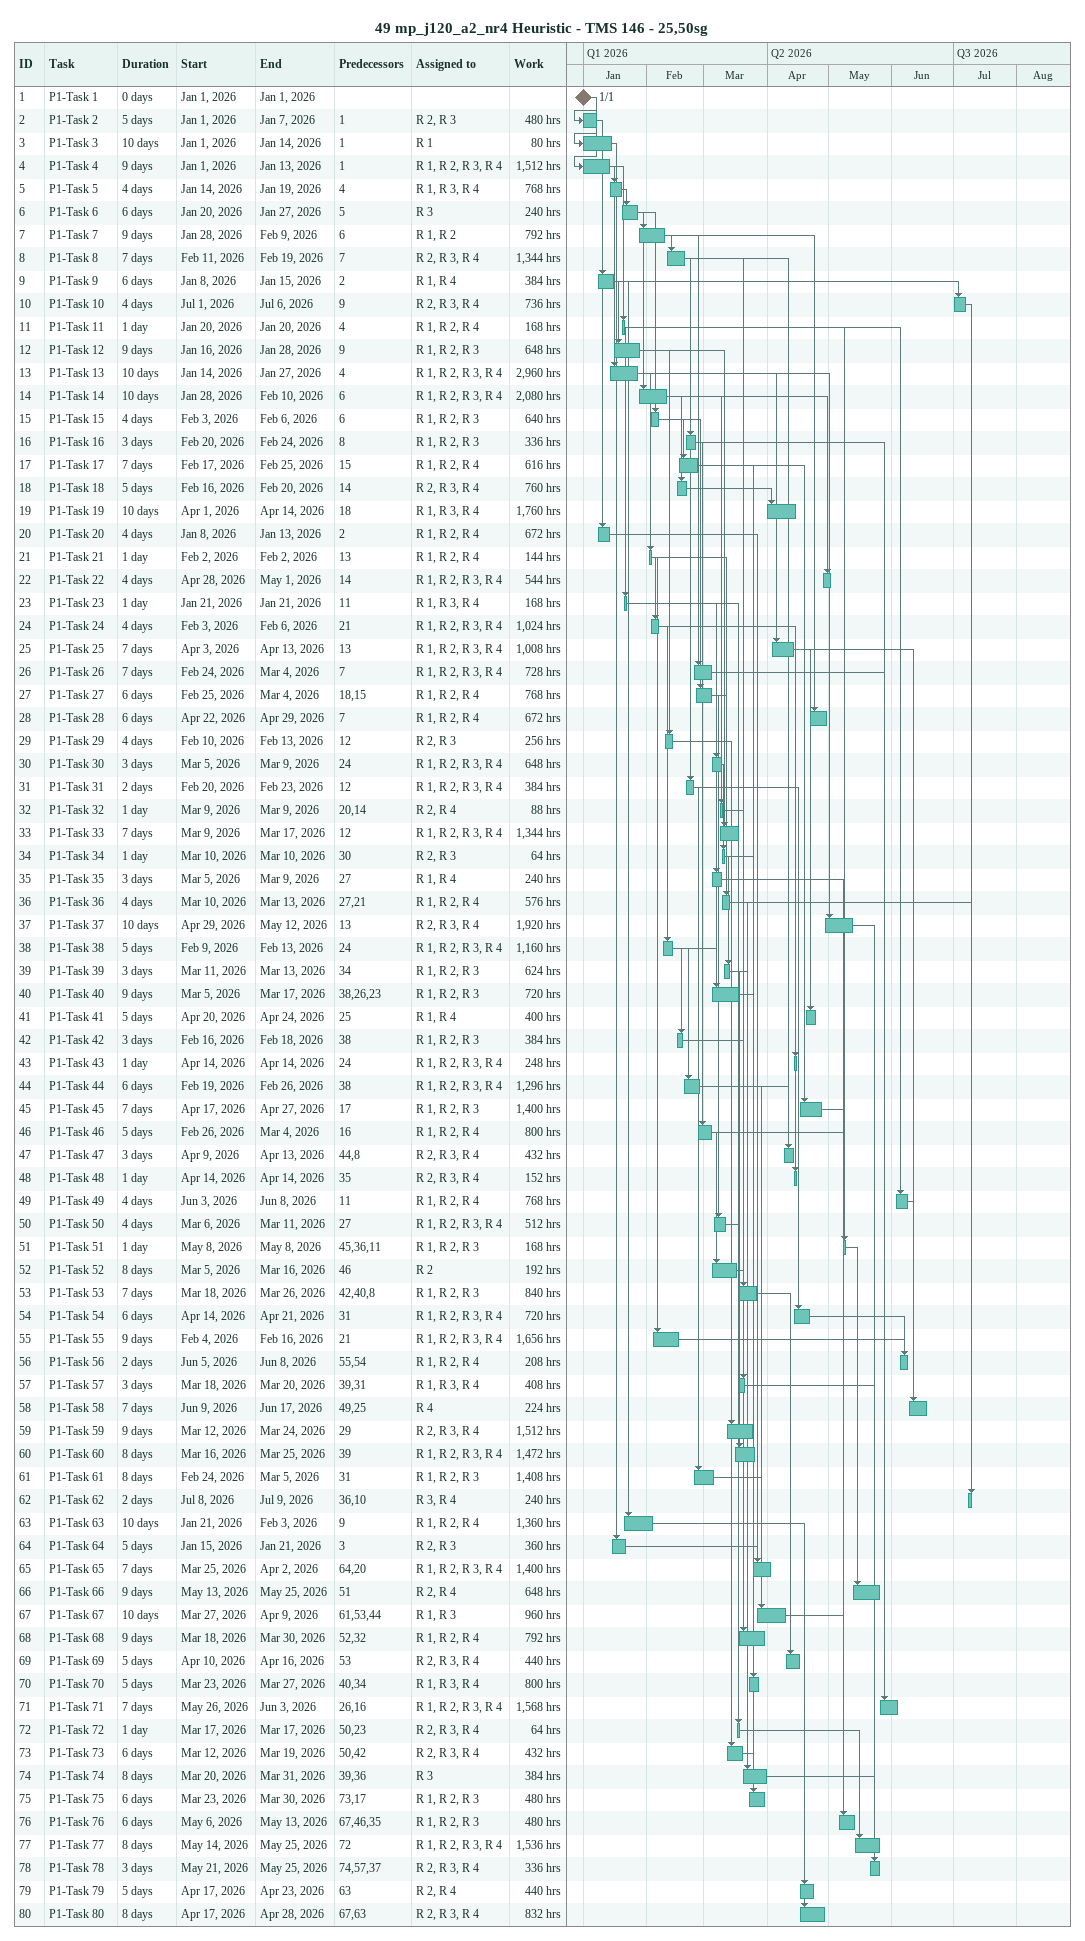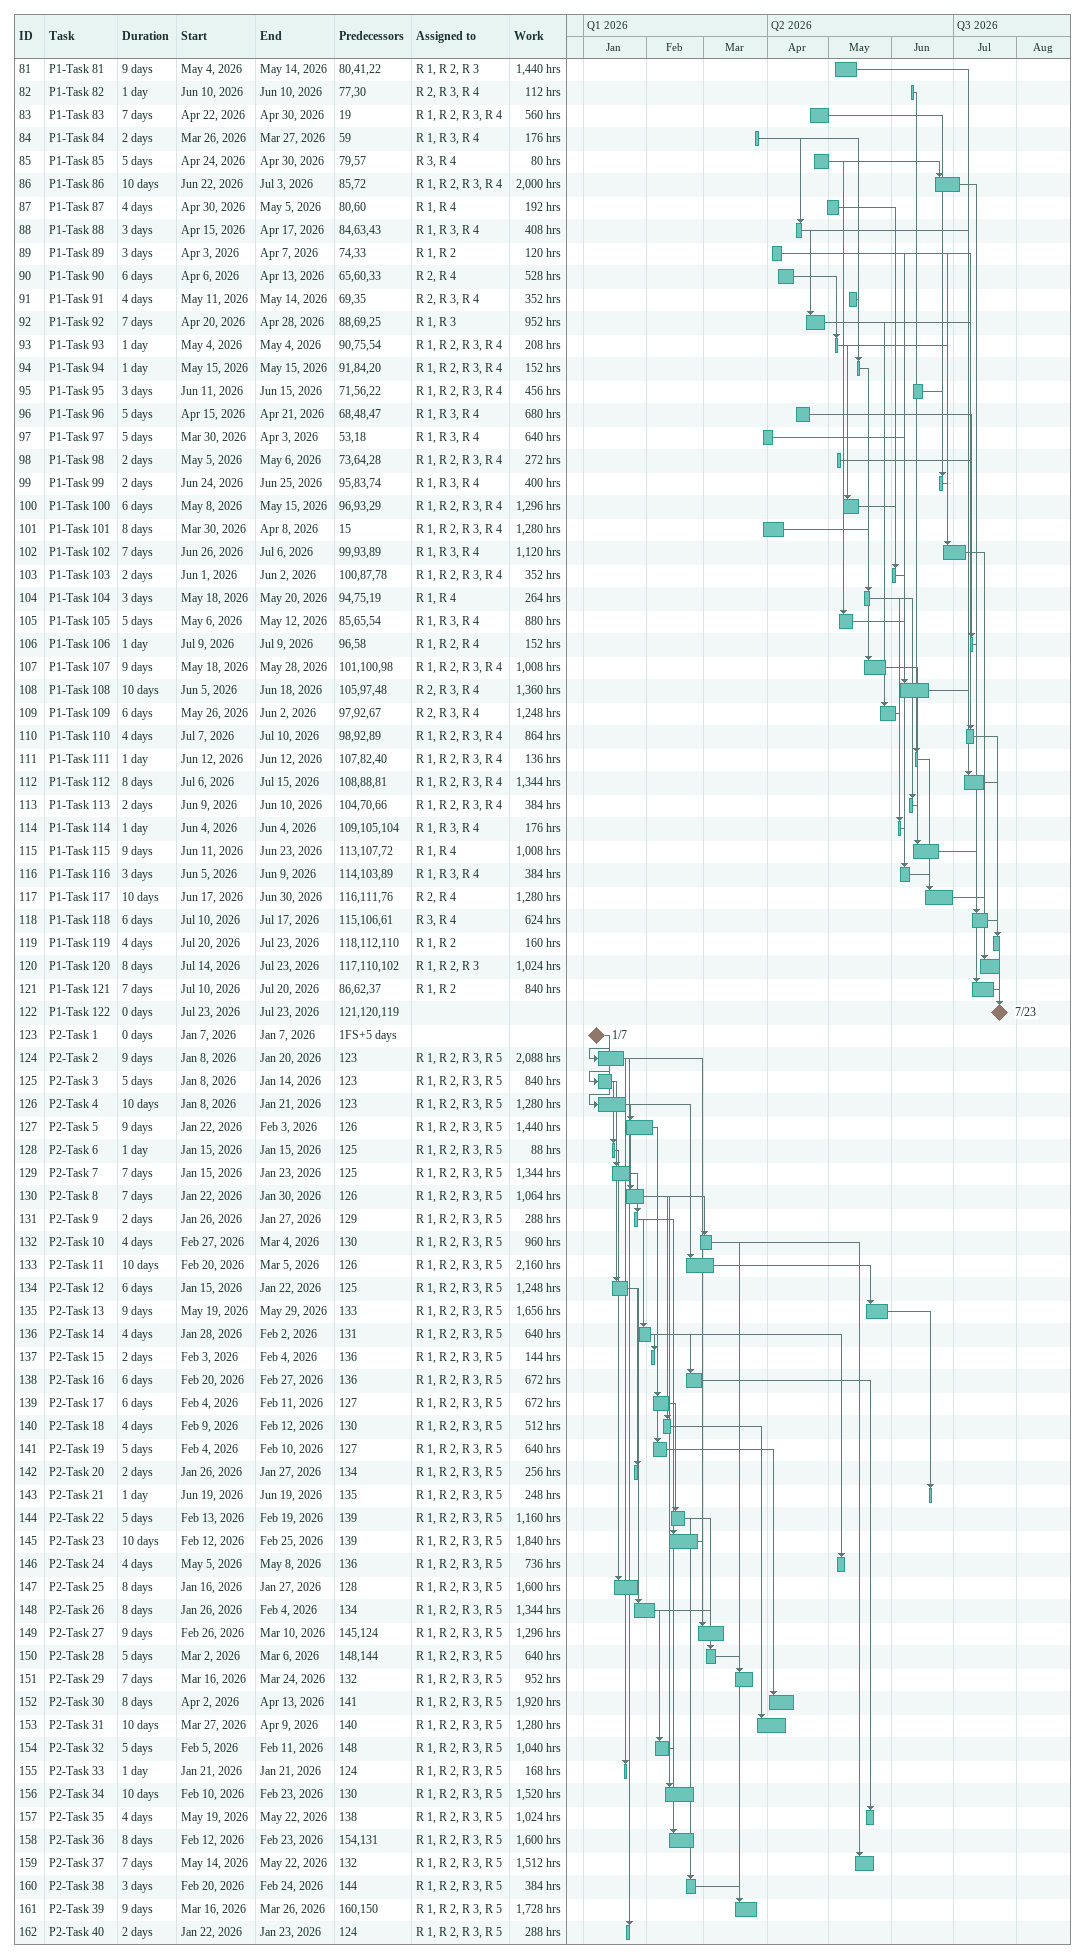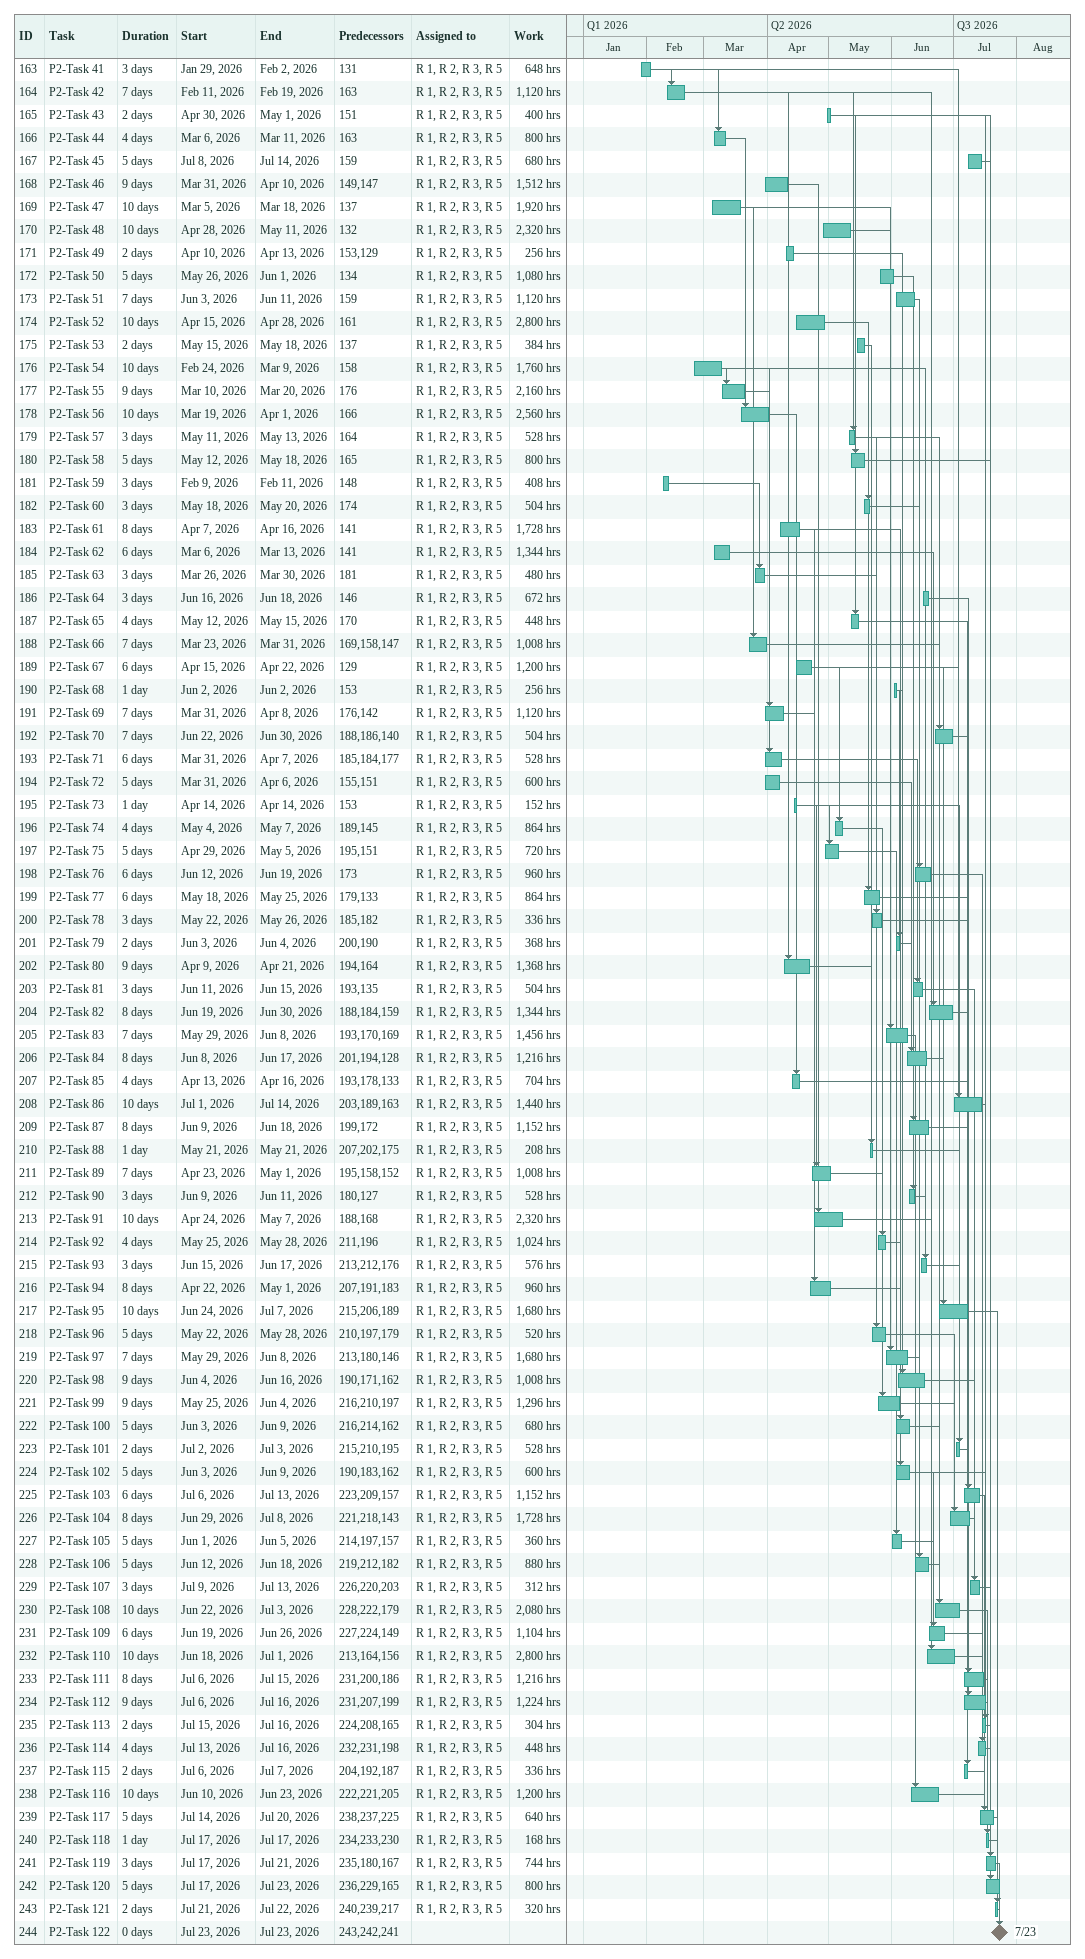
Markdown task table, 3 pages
49 mp_j120_a2_nr4 Heuristic - TMS 146 - 25,50sg

| ID | Task | Duration | Start | Finish | Predecessors | Resources | Work (h) |
|---|---|---|---|---|---|---|---|
| 1 | P1-Task 1 | 0d | 2026-01-01 | 2026-01-01 |  |  |  |
| 2 | P1-Task 2 | 5d | 2026-01-01 | 2026-01-07 | 1 | R 2, R 3 | 480 |
| 3 | P1-Task 3 | 10d | 2026-01-01 | 2026-01-14 | 1 | R 1 | 80 |
| 4 | P1-Task 4 | 9d | 2026-01-01 | 2026-01-13 | 1 | R 1, R 2, R 3, R 4 | 1512 |
| 5 | P1-Task 5 | 4d | 2026-01-14 | 2026-01-19 | 4 | R 1, R 3, R 4 | 768 |
| 6 | P1-Task 6 | 6d | 2026-01-20 | 2026-01-27 | 5 | R 3 | 240 |
| 7 | P1-Task 7 | 9d | 2026-01-28 | 2026-02-09 | 6 | R 1, R 2 | 792 |
| 8 | P1-Task 8 | 7d | 2026-02-11 | 2026-02-19 | 7 | R 2, R 3, R 4 | 1344 |
| 9 | P1-Task 9 | 6d | 2026-01-08 | 2026-01-15 | 2 | R 1, R 4 | 384 |
| 10 | P1-Task 10 | 4d | 2026-07-01 | 2026-07-06 | 9 | R 2, R 3, R 4 | 736 |
| 11 | P1-Task 11 | 1d | 2026-01-20 | 2026-01-20 | 4 | R 1, R 2, R 4 | 168 |
| 12 | P1-Task 12 | 9d | 2026-01-16 | 2026-01-28 | 9 | R 1, R 2, R 3 | 648 |
| 13 | P1-Task 13 | 10d | 2026-01-14 | 2026-01-27 | 4 | R 1, R 2, R 3, R 4 | 2960 |
| 14 | P1-Task 14 | 10d | 2026-01-28 | 2026-02-10 | 6 | R 1, R 2, R 3, R 4 | 2080 |
| 15 | P1-Task 15 | 4d | 2026-02-03 | 2026-02-06 | 6 | R 1, R 2, R 3 | 640 |
| 16 | P1-Task 16 | 3d | 2026-02-20 | 2026-02-24 | 8 | R 1, R 2, R 3 | 336 |
| 17 | P1-Task 17 | 7d | 2026-02-17 | 2026-02-25 | 15 | R 1, R 2, R 4 | 616 |
| 18 | P1-Task 18 | 5d | 2026-02-16 | 2026-02-20 | 14 | R 2, R 3, R 4 | 760 |
| 19 | P1-Task 19 | 10d | 2026-04-01 | 2026-04-14 | 18 | R 1, R 3, R 4 | 1760 |
| 20 | P1-Task 20 | 4d | 2026-01-08 | 2026-01-13 | 2 | R 1, R 2, R 4 | 672 |
| 21 | P1-Task 21 | 1d | 2026-02-02 | 2026-02-02 | 13 | R 1, R 2, R 4 | 144 |
| 22 | P1-Task 22 | 4d | 2026-04-28 | 2026-05-01 | 14 | R 1, R 2, R 3, R 4 | 544 |
| 23 | P1-Task 23 | 1d | 2026-01-21 | 2026-01-21 | 11 | R 1, R 3, R 4 | 168 |
| 24 | P1-Task 24 | 4d | 2026-02-03 | 2026-02-06 | 21 | R 1, R 2, R 3, R 4 | 1024 |
| 25 | P1-Task 25 | 7d | 2026-04-03 | 2026-04-13 | 13 | R 1, R 2, R 3, R 4 | 1008 |
| 26 | P1-Task 26 | 7d | 2026-02-24 | 2026-03-04 | 7 | R 1, R 2, R 3, R 4 | 728 |
| 27 | P1-Task 27 | 6d | 2026-02-25 | 2026-03-04 | 18, 15 | R 1, R 2, R 4 | 768 |
| 28 | P1-Task 28 | 6d | 2026-04-22 | 2026-04-29 | 7 | R 1, R 2, R 4 | 672 |
| 29 | P1-Task 29 | 4d | 2026-02-10 | 2026-02-13 | 12 | R 2, R 3 | 256 |
| 30 | P1-Task 30 | 3d | 2026-03-05 | 2026-03-09 | 24 | R 1, R 2, R 3, R 4 | 648 |
| 31 | P1-Task 31 | 2d | 2026-02-20 | 2026-02-23 | 12 | R 1, R 2, R 3, R 4 | 384 |
| 32 | P1-Task 32 | 1d | 2026-03-09 | 2026-03-09 | 20, 14 | R 2, R 4 | 88 |
| 33 | P1-Task 33 | 7d | 2026-03-09 | 2026-03-17 | 12 | R 1, R 2, R 3, R 4 | 1344 |
| 34 | P1-Task 34 | 1d | 2026-03-10 | 2026-03-10 | 30 | R 2, R 3 | 64 |
| 35 | P1-Task 35 | 3d | 2026-03-05 | 2026-03-09 | 27 | R 1, R 4 | 240 |
| 36 | P1-Task 36 | 4d | 2026-03-10 | 2026-03-13 | 27, 21 | R 1, R 2, R 4 | 576 |
| 37 | P1-Task 37 | 10d | 2026-04-29 | 2026-05-12 | 13 | R 2, R 3, R 4 | 1920 |
| 38 | P1-Task 38 | 5d | 2026-02-09 | 2026-02-13 | 24 | R 1, R 2, R 3, R 4 | 1160 |
| 39 | P1-Task 39 | 3d | 2026-03-11 | 2026-03-13 | 34 | R 1, R 2, R 3 | 624 |
| 40 | P1-Task 40 | 9d | 2026-03-05 | 2026-03-17 | 38, 26, 23 | R 1, R 2, R 3 | 720 |
| 41 | P1-Task 41 | 5d | 2026-04-20 | 2026-04-24 | 25 | R 1, R 4 | 400 |
| 42 | P1-Task 42 | 3d | 2026-02-16 | 2026-02-18 | 38 | R 1, R 2, R 3 | 384 |
| 43 | P1-Task 43 | 1d | 2026-04-14 | 2026-04-14 | 24 | R 1, R 2, R 3, R 4 | 248 |
| 44 | P1-Task 44 | 6d | 2026-02-19 | 2026-02-26 | 38 | R 1, R 2, R 3, R 4 | 1296 |
| 45 | P1-Task 45 | 7d | 2026-04-17 | 2026-04-27 | 17 | R 1, R 2, R 3 | 1400 |
| 46 | P1-Task 46 | 5d | 2026-02-26 | 2026-03-04 | 16 | R 1, R 2, R 4 | 800 |
| 47 | P1-Task 47 | 3d | 2026-04-09 | 2026-04-13 | 44, 8 | R 2, R 3, R 4 | 432 |
| 48 | P1-Task 48 | 1d | 2026-04-14 | 2026-04-14 | 35 | R 2, R 3, R 4 | 152 |
| 49 | P1-Task 49 | 4d | 2026-06-03 | 2026-06-08 | 11 | R 1, R 2, R 4 | 768 |
| 50 | P1-Task 50 | 4d | 2026-03-06 | 2026-03-11 | 27 | R 1, R 2, R 3, R 4 | 512 |
| 51 | P1-Task 51 | 1d | 2026-05-08 | 2026-05-08 | 45, 36, 11 | R 1, R 2, R 3 | 168 |
| 52 | P1-Task 52 | 8d | 2026-03-05 | 2026-03-16 | 46 | R 2 | 192 |
| 53 | P1-Task 53 | 7d | 2026-03-18 | 2026-03-26 | 42, 40, 8 | R 1, R 2, R 3 | 840 |
| 54 | P1-Task 54 | 6d | 2026-04-14 | 2026-04-21 | 31 | R 1, R 2, R 3, R 4 | 720 |
| 55 | P1-Task 55 | 9d | 2026-02-04 | 2026-02-16 | 21 | R 1, R 2, R 3, R 4 | 1656 |
| 56 | P1-Task 56 | 2d | 2026-06-05 | 2026-06-08 | 55, 54 | R 1, R 2, R 4 | 208 |
| 57 | P1-Task 57 | 3d | 2026-03-18 | 2026-03-20 | 39, 31 | R 1, R 3, R 4 | 408 |
| 58 | P1-Task 58 | 7d | 2026-06-09 | 2026-06-17 | 49, 25 | R 4 | 224 |
| 59 | P1-Task 59 | 9d | 2026-03-12 | 2026-03-24 | 29 | R 2, R 3, R 4 | 1512 |
| 60 | P1-Task 60 | 8d | 2026-03-16 | 2026-03-25 | 39 | R 1, R 2, R 3, R 4 | 1472 |
| 61 | P1-Task 61 | 8d | 2026-02-24 | 2026-03-05 | 31 | R 1, R 2, R 3 | 1408 |
| 62 | P1-Task 62 | 2d | 2026-07-08 | 2026-07-09 | 36, 10 | R 3, R 4 | 240 |
| 63 | P1-Task 63 | 10d | 2026-01-21 | 2026-02-03 | 9 | R 1, R 2, R 4 | 1360 |
| 64 | P1-Task 64 | 5d | 2026-01-15 | 2026-01-21 | 3 | R 2, R 3 | 360 |
| 65 | P1-Task 65 | 7d | 2026-03-25 | 2026-04-02 | 64, 20 | R 1, R 2, R 3, R 4 | 1400 |
| 66 | P1-Task 66 | 9d | 2026-05-13 | 2026-05-25 | 51 | R 2, R 4 | 648 |
| 67 | P1-Task 67 | 10d | 2026-03-27 | 2026-04-09 | 61, 53, 44 | R 1, R 3 | 960 |
| 68 | P1-Task 68 | 9d | 2026-03-18 | 2026-03-30 | 52, 32 | R 1, R 2, R 4 | 792 |
| 69 | P1-Task 69 | 5d | 2026-04-10 | 2026-04-16 | 53 | R 2, R 3, R 4 | 440 |
| 70 | P1-Task 70 | 5d | 2026-03-23 | 2026-03-27 | 40, 34 | R 1, R 3, R 4 | 800 |
| 71 | P1-Task 71 | 7d | 2026-05-26 | 2026-06-03 | 26, 16 | R 1, R 2, R 3, R 4 | 1568 |
| 72 | P1-Task 72 | 1d | 2026-03-17 | 2026-03-17 | 50, 23 | R 2, R 3, R 4 | 64 |
| 73 | P1-Task 73 | 6d | 2026-03-12 | 2026-03-19 | 50, 42 | R 2, R 3, R 4 | 432 |
| 74 | P1-Task 74 | 8d | 2026-03-20 | 2026-03-31 | 39, 36 | R 3 | 384 |
| 75 | P1-Task 75 | 6d | 2026-03-23 | 2026-03-30 | 73, 17 | R 1, R 2, R 3 | 480 |
| 76 | P1-Task 76 | 6d | 2026-05-06 | 2026-05-13 | 67, 46, 35 | R 1, R 2, R 3 | 480 |
| 77 | P1-Task 77 | 8d | 2026-05-14 | 2026-05-25 | 72 | R 1, R 2, R 3, R 4 | 1536 |
| 78 | P1-Task 78 | 3d | 2026-05-21 | 2026-05-25 | 74, 57, 37 | R 2, R 3, R 4 | 336 |
| 79 | P1-Task 79 | 5d | 2026-04-17 | 2026-04-23 | 63 | R 2, R 4 | 440 |
| 80 | P1-Task 80 | 8d | 2026-04-17 | 2026-04-28 | 67, 63 | R 2, R 3, R 4 | 832 |
| 81 | P1-Task 81 | 9d | 2026-05-04 | 2026-05-14 | 80, 41, 22 | R 1, R 2, R 3 | 1440 |
| 82 | P1-Task 82 | 1d | 2026-06-10 | 2026-06-10 | 77, 30 | R 2, R 3, R 4 | 112 |
| 83 | P1-Task 83 | 7d | 2026-04-22 | 2026-04-30 | 19 | R 1, R 2, R 3, R 4 | 560 |
| 84 | P1-Task 84 | 2d | 2026-03-26 | 2026-03-27 | 59 | R 1, R 3, R 4 | 176 |
| 85 | P1-Task 85 | 5d | 2026-04-24 | 2026-04-30 | 79, 57 | R 3, R 4 | 80 |
| 86 | P1-Task 86 | 10d | 2026-06-22 | 2026-07-03 | 85, 72 | R 1, R 2, R 3, R 4 | 2000 |
| 87 | P1-Task 87 | 4d | 2026-04-30 | 2026-05-05 | 80, 60 | R 1, R 4 | 192 |
| 88 | P1-Task 88 | 3d | 2026-04-15 | 2026-04-17 | 84, 63, 43 | R 1, R 3, R 4 | 408 |
| 89 | P1-Task 89 | 3d | 2026-04-03 | 2026-04-07 | 74, 33 | R 1, R 2 | 120 |
| 90 | P1-Task 90 | 6d | 2026-04-06 | 2026-04-13 | 65, 60, 33 | R 2, R 4 | 528 |
| 91 | P1-Task 91 | 4d | 2026-05-11 | 2026-05-14 | 69, 35 | R 2, R 3, R 4 | 352 |
| 92 | P1-Task 92 | 7d | 2026-04-20 | 2026-04-28 | 88, 69, 25 | R 1, R 3 | 952 |
| 93 | P1-Task 93 | 1d | 2026-05-04 | 2026-05-04 | 90, 75, 54 | R 1, R 2, R 3, R 4 | 208 |
| 94 | P1-Task 94 | 1d | 2026-05-15 | 2026-05-15 | 91, 84, 20 | R 1, R 2, R 3, R 4 | 152 |
| 95 | P1-Task 95 | 3d | 2026-06-11 | 2026-06-15 | 71, 56, 22 | R 1, R 2, R 3, R 4 | 456 |
| 96 | P1-Task 96 | 5d | 2026-04-15 | 2026-04-21 | 68, 48, 47 | R 1, R 3, R 4 | 680 |
| 97 | P1-Task 97 | 5d | 2026-03-30 | 2026-04-03 | 53, 18 | R 1, R 3, R 4 | 640 |
| 98 | P1-Task 98 | 2d | 2026-05-05 | 2026-05-06 | 73, 64, 28 | R 1, R 2, R 3, R 4 | 272 |
| 99 | P1-Task 99 | 2d | 2026-06-24 | 2026-06-25 | 95, 83, 74 | R 1, R 3, R 4 | 400 |
| 100 | P1-Task 100 | 6d | 2026-05-08 | 2026-05-15 | 96, 93, 29 | R 1, R 2, R 3, R 4 | 1296 |
| 101 | P1-Task 101 | 8d | 2026-03-30 | 2026-04-08 | 15 | R 1, R 2, R 3, R 4 | 1280 |
| 102 | P1-Task 102 | 7d | 2026-06-26 | 2026-07-06 | 99, 93, 89 | R 1, R 3, R 4 | 1120 |
| 103 | P1-Task 103 | 2d | 2026-06-01 | 2026-06-02 | 100, 87, 78 | R 1, R 2, R 3, R 4 | 352 |
| 104 | P1-Task 104 | 3d | 2026-05-18 | 2026-05-20 | 94, 75, 19 | R 1, R 4 | 264 |
| 105 | P1-Task 105 | 5d | 2026-05-06 | 2026-05-12 | 85, 65, 54 | R 1, R 3, R 4 | 880 |
| 106 | P1-Task 106 | 1d | 2026-07-09 | 2026-07-09 | 96, 58 | R 1, R 2, R 4 | 152 |
| 107 | P1-Task 107 | 9d | 2026-05-18 | 2026-05-28 | 101, 100, 98 | R 1, R 2, R 3, R 4 | 1008 |
| 108 | P1-Task 108 | 10d | 2026-06-05 | 2026-06-18 | 105, 97, 48 | R 2, R 3, R 4 | 1360 |
| 109 | P1-Task 109 | 6d | 2026-05-26 | 2026-06-02 | 97, 92, 67 | R 2, R 3, R 4 | 1248 |
| 110 | P1-Task 110 | 4d | 2026-07-07 | 2026-07-10 | 98, 92, 89 | R 1, R 2, R 3, R 4 | 864 |
| 111 | P1-Task 111 | 1d | 2026-06-12 | 2026-06-12 | 107, 82, 40 | R 1, R 2, R 3, R 4 | 136 |
| 112 | P1-Task 112 | 8d | 2026-07-06 | 2026-07-15 | 108, 88, 81 | R 1, R 2, R 3, R 4 | 1344 |
| 113 | P1-Task 113 | 2d | 2026-06-09 | 2026-06-10 | 104, 70, 66 | R 1, R 2, R 3, R 4 | 384 |
| 114 | P1-Task 114 | 1d | 2026-06-04 | 2026-06-04 | 109, 105, 104 | R 1, R 3, R 4 | 176 |
| 115 | P1-Task 115 | 9d | 2026-06-11 | 2026-06-23 | 113, 107, 72 | R 1, R 4 | 1008 |
| 116 | P1-Task 116 | 3d | 2026-06-05 | 2026-06-09 | 114, 103, 89 | R 1, R 3, R 4 | 384 |
| 117 | P1-Task 117 | 10d | 2026-06-17 | 2026-06-30 | 116, 111, 76 | R 2, R 4 | 1280 |
| 118 | P1-Task 118 | 6d | 2026-07-10 | 2026-07-17 | 115, 106, 61 | R 3, R 4 | 624 |
| 119 | P1-Task 119 | 4d | 2026-07-20 | 2026-07-23 | 118, 112, 110 | R 1, R 2 | 160 |
| 120 | P1-Task 120 | 8d | 2026-07-14 | 2026-07-23 | 117, 110, 102 | R 1, R 2, R 3 | 1024 |
| 121 | P1-Task 121 | 7d | 2026-07-10 | 2026-07-20 | 86, 62, 37 | R 1, R 2 | 840 |
| 122 | P1-Task 122 | 0d | 2026-07-23 | 2026-07-23 | 121, 120, 119 |  |  |
| 123 | P2-Task 1 | 0d | 2026-01-07 | 2026-01-07 | 1FS+5d |  |  |
| 124 | P2-Task 2 | 9d | 2026-01-08 | 2026-01-20 | 123 | R 1, R 2, R 3, R 5 | 2088 |
| 125 | P2-Task 3 | 5d | 2026-01-08 | 2026-01-14 | 123 | R 1, R 2, R 3, R 5 | 840 |
| 126 | P2-Task 4 | 10d | 2026-01-08 | 2026-01-21 | 123 | R 1, R 2, R 3, R 5 | 1280 |
| 127 | P2-Task 5 | 9d | 2026-01-22 | 2026-02-03 | 126 | R 1, R 2, R 3, R 5 | 1440 |
| 128 | P2-Task 6 | 1d | 2026-01-15 | 2026-01-15 | 125 | R 1, R 2, R 3, R 5 | 88 |
| 129 | P2-Task 7 | 7d | 2026-01-15 | 2026-01-23 | 125 | R 1, R 2, R 3, R 5 | 1344 |
| 130 | P2-Task 8 | 7d | 2026-01-22 | 2026-01-30 | 126 | R 1, R 2, R 3, R 5 | 1064 |
| 131 | P2-Task 9 | 2d | 2026-01-26 | 2026-01-27 | 129 | R 1, R 2, R 3, R 5 | 288 |
| 132 | P2-Task 10 | 4d | 2026-02-27 | 2026-03-04 | 130 | R 1, R 2, R 3, R 5 | 960 |
| 133 | P2-Task 11 | 10d | 2026-02-20 | 2026-03-05 | 126 | R 1, R 2, R 3, R 5 | 2160 |
| 134 | P2-Task 12 | 6d | 2026-01-15 | 2026-01-22 | 125 | R 1, R 2, R 3, R 5 | 1248 |
| 135 | P2-Task 13 | 9d | 2026-05-19 | 2026-05-29 | 133 | R 1, R 2, R 3, R 5 | 1656 |
| 136 | P2-Task 14 | 4d | 2026-01-28 | 2026-02-02 | 131 | R 1, R 2, R 3, R 5 | 640 |
| 137 | P2-Task 15 | 2d | 2026-02-03 | 2026-02-04 | 136 | R 1, R 2, R 3, R 5 | 144 |
| 138 | P2-Task 16 | 6d | 2026-02-20 | 2026-02-27 | 136 | R 1, R 2, R 3, R 5 | 672 |
| 139 | P2-Task 17 | 6d | 2026-02-04 | 2026-02-11 | 127 | R 1, R 2, R 3, R 5 | 672 |
| 140 | P2-Task 18 | 4d | 2026-02-09 | 2026-02-12 | 130 | R 1, R 2, R 3, R 5 | 512 |
| 141 | P2-Task 19 | 5d | 2026-02-04 | 2026-02-10 | 127 | R 1, R 2, R 3, R 5 | 640 |
| 142 | P2-Task 20 | 2d | 2026-01-26 | 2026-01-27 | 134 | R 1, R 2, R 3, R 5 | 256 |
| 143 | P2-Task 21 | 1d | 2026-06-19 | 2026-06-19 | 135 | R 1, R 2, R 3, R 5 | 248 |
| 144 | P2-Task 22 | 5d | 2026-02-13 | 2026-02-19 | 139 | R 1, R 2, R 3, R 5 | 1160 |
| 145 | P2-Task 23 | 10d | 2026-02-12 | 2026-02-25 | 139 | R 1, R 2, R 3, R 5 | 1840 |
| 146 | P2-Task 24 | 4d | 2026-05-05 | 2026-05-08 | 136 | R 1, R 2, R 3, R 5 | 736 |
| 147 | P2-Task 25 | 8d | 2026-01-16 | 2026-01-27 | 128 | R 1, R 2, R 3, R 5 | 1600 |
| 148 | P2-Task 26 | 8d | 2026-01-26 | 2026-02-04 | 134 | R 1, R 2, R 3, R 5 | 1344 |
| 149 | P2-Task 27 | 9d | 2026-02-26 | 2026-03-10 | 145, 124 | R 1, R 2, R 3, R 5 | 1296 |
| 150 | P2-Task 28 | 5d | 2026-03-02 | 2026-03-06 | 148, 144 | R 1, R 2, R 3, R 5 | 640 |
| 151 | P2-Task 29 | 7d | 2026-03-16 | 2026-03-24 | 132 | R 1, R 2, R 3, R 5 | 952 |
| 152 | P2-Task 30 | 8d | 2026-04-02 | 2026-04-13 | 141 | R 1, R 2, R 3, R 5 | 1920 |
| 153 | P2-Task 31 | 10d | 2026-03-27 | 2026-04-09 | 140 | R 1, R 2, R 3, R 5 | 1280 |
| 154 | P2-Task 32 | 5d | 2026-02-05 | 2026-02-11 | 148 | R 1, R 2, R 3, R 5 | 1040 |
| 155 | P2-Task 33 | 1d | 2026-01-21 | 2026-01-21 | 124 | R 1, R 2, R 3, R 5 | 168 |
| 156 | P2-Task 34 | 10d | 2026-02-10 | 2026-02-23 | 130 | R 1, R 2, R 3, R 5 | 1520 |
| 157 | P2-Task 35 | 4d | 2026-05-19 | 2026-05-22 | 138 | R 1, R 2, R 3, R 5 | 1024 |
| 158 | P2-Task 36 | 8d | 2026-02-12 | 2026-02-23 | 154, 131 | R 1, R 2, R 3, R 5 | 1600 |
| 159 | P2-Task 37 | 7d | 2026-05-14 | 2026-05-22 | 132 | R 1, R 2, R 3, R 5 | 1512 |
| 160 | P2-Task 38 | 3d | 2026-02-20 | 2026-02-24 | 144 | R 1, R 2, R 3, R 5 | 384 |
| 161 | P2-Task 39 | 9d | 2026-03-16 | 2026-03-26 | 160, 150 | R 1, R 2, R 3, R 5 | 1728 |
| 162 | P2-Task 40 | 2d | 2026-01-22 | 2026-01-23 | 124 | R 1, R 2, R 3, R 5 | 288 |
| 163 | P2-Task 41 | 3d | 2026-01-29 | 2026-02-02 | 131 | R 1, R 2, R 3, R 5 | 648 |
| 164 | P2-Task 42 | 7d | 2026-02-11 | 2026-02-19 | 163 | R 1, R 2, R 3, R 5 | 1120 |
| 165 | P2-Task 43 | 2d | 2026-04-30 | 2026-05-01 | 151 | R 1, R 2, R 3, R 5 | 400 |
| 166 | P2-Task 44 | 4d | 2026-03-06 | 2026-03-11 | 163 | R 1, R 2, R 3, R 5 | 800 |
| 167 | P2-Task 45 | 5d | 2026-07-08 | 2026-07-14 | 159 | R 1, R 2, R 3, R 5 | 680 |
| 168 | P2-Task 46 | 9d | 2026-03-31 | 2026-04-10 | 149, 147 | R 1, R 2, R 3, R 5 | 1512 |
| 169 | P2-Task 47 | 10d | 2026-03-05 | 2026-03-18 | 137 | R 1, R 2, R 3, R 5 | 1920 |
| 170 | P2-Task 48 | 10d | 2026-04-28 | 2026-05-11 | 132 | R 1, R 2, R 3, R 5 | 2320 |
| 171 | P2-Task 49 | 2d | 2026-04-10 | 2026-04-13 | 153, 129 | R 1, R 2, R 3, R 5 | 256 |
| 172 | P2-Task 50 | 5d | 2026-05-26 | 2026-06-01 | 134 | R 1, R 2, R 3, R 5 | 1080 |
| 173 | P2-Task 51 | 7d | 2026-06-03 | 2026-06-11 | 159 | R 1, R 2, R 3, R 5 | 1120 |
| 174 | P2-Task 52 | 10d | 2026-04-15 | 2026-04-28 | 161 | R 1, R 2, R 3, R 5 | 2800 |
| 175 | P2-Task 53 | 2d | 2026-05-15 | 2026-05-18 | 137 | R 1, R 2, R 3, R 5 | 384 |
| 176 | P2-Task 54 | 10d | 2026-02-24 | 2026-03-09 | 158 | R 1, R 2, R 3, R 5 | 1760 |
| 177 | P2-Task 55 | 9d | 2026-03-10 | 2026-03-20 | 176 | R 1, R 2, R 3, R 5 | 2160 |
| 178 | P2-Task 56 | 10d | 2026-03-19 | 2026-04-01 | 166 | R 1, R 2, R 3, R 5 | 2560 |
| 179 | P2-Task 57 | 3d | 2026-05-11 | 2026-05-13 | 164 | R 1, R 2, R 3, R 5 | 528 |
| 180 | P2-Task 58 | 5d | 2026-05-12 | 2026-05-18 | 165 | R 1, R 2, R 3, R 5 | 800 |
| 181 | P2-Task 59 | 3d | 2026-02-09 | 2026-02-11 | 148 | R 1, R 2, R 3, R 5 | 408 |
| 182 | P2-Task 60 | 3d | 2026-05-18 | 2026-05-20 | 174 | R 1, R 2, R 3, R 5 | 504 |
| 183 | P2-Task 61 | 8d | 2026-04-07 | 2026-04-16 | 141 | R 1, R 2, R 3, R 5 | 1728 |
| 184 | P2-Task 62 | 6d | 2026-03-06 | 2026-03-13 | 141 | R 1, R 2, R 3, R 5 | 1344 |
| 185 | P2-Task 63 | 3d | 2026-03-26 | 2026-03-30 | 181 | R 1, R 2, R 3, R 5 | 480 |
| 186 | P2-Task 64 | 3d | 2026-06-16 | 2026-06-18 | 146 | R 1, R 2, R 3, R 5 | 672 |
| 187 | P2-Task 65 | 4d | 2026-05-12 | 2026-05-15 | 170 | R 1, R 2, R 3, R 5 | 448 |
| 188 | P2-Task 66 | 7d | 2026-03-23 | 2026-03-31 | 169, 158, 147 | R 1, R 2, R 3, R 5 | 1008 |
| 189 | P2-Task 67 | 6d | 2026-04-15 | 2026-04-22 | 129 | R 1, R 2, R 3, R 5 | 1200 |
| 190 | P2-Task 68 | 1d | 2026-06-02 | 2026-06-02 | 153 | R 1, R 2, R 3, R 5 | 256 |
| 191 | P2-Task 69 | 7d | 2026-03-31 | 2026-04-08 | 176, 142 | R 1, R 2, R 3, R 5 | 1120 |
| 192 | P2-Task 70 | 7d | 2026-06-22 | 2026-06-30 | 188, 186, 140 | R 1, R 2, R 3, R 5 | 504 |
| 193 | P2-Task 71 | 6d | 2026-03-31 | 2026-04-07 | 185, 184, 177 | R 1, R 2, R 3, R 5 | 528 |
| 194 | P2-Task 72 | 5d | 2026-03-31 | 2026-04-06 | 155, 151 | R 1, R 2, R 3, R 5 | 600 |
| 195 | P2-Task 73 | 1d | 2026-04-14 | 2026-04-14 | 153 | R 1, R 2, R 3, R 5 | 152 |
| 196 | P2-Task 74 | 4d | 2026-05-04 | 2026-05-07 | 189, 145 | R 1, R 2, R 3, R 5 | 864 |
| 197 | P2-Task 75 | 5d | 2026-04-29 | 2026-05-05 | 195, 151 | R 1, R 2, R 3, R 5 | 720 |
| 198 | P2-Task 76 | 6d | 2026-06-12 | 2026-06-19 | 173 | R 1, R 2, R 3, R 5 | 960 |
| 199 | P2-Task 77 | 6d | 2026-05-18 | 2026-05-25 | 179, 133 | R 1, R 2, R 3, R 5 | 864 |
| 200 | P2-Task 78 | 3d | 2026-05-22 | 2026-05-26 | 185, 182 | R 1, R 2, R 3, R 5 | 336 |
| 201 | P2-Task 79 | 2d | 2026-06-03 | 2026-06-04 | 200, 190 | R 1, R 2, R 3, R 5 | 368 |
| 202 | P2-Task 80 | 9d | 2026-04-09 | 2026-04-21 | 194, 164 | R 1, R 2, R 3, R 5 | 1368 |
| 203 | P2-Task 81 | 3d | 2026-06-11 | 2026-06-15 | 193, 135 | R 1, R 2, R 3, R 5 | 504 |
| 204 | P2-Task 82 | 8d | 2026-06-19 | 2026-06-30 | 188, 184, 159 | R 1, R 2, R 3, R 5 | 1344 |
| 205 | P2-Task 83 | 7d | 2026-05-29 | 2026-06-08 | 193, 170, 169 | R 1, R 2, R 3, R 5 | 1456 |
| 206 | P2-Task 84 | 8d | 2026-06-08 | 2026-06-17 | 201, 194, 128 | R 1, R 2, R 3, R 5 | 1216 |
| 207 | P2-Task 85 | 4d | 2026-04-13 | 2026-04-16 | 193, 178, 133 | R 1, R 2, R 3, R 5 | 704 |
| 208 | P2-Task 86 | 10d | 2026-07-01 | 2026-07-14 | 203, 189, 163 | R 1, R 2, R 3, R 5 | 1440 |
| 209 | P2-Task 87 | 8d | 2026-06-09 | 2026-06-18 | 199, 172 | R 1, R 2, R 3, R 5 | 1152 |
| 210 | P2-Task 88 | 1d | 2026-05-21 | 2026-05-21 | 207, 202, 175 | R 1, R 2, R 3, R 5 | 208 |
| 211 | P2-Task 89 | 7d | 2026-04-23 | 2026-05-01 | 195, 158, 152 | R 1, R 2, R 3, R 5 | 1008 |
| 212 | P2-Task 90 | 3d | 2026-06-09 | 2026-06-11 | 180, 127 | R 1, R 2, R 3, R 5 | 528 |
| 213 | P2-Task 91 | 10d | 2026-04-24 | 2026-05-07 | 188, 168 | R 1, R 2, R 3, R 5 | 2320 |
| 214 | P2-Task 92 | 4d | 2026-05-25 | 2026-05-28 | 211, 196 | R 1, R 2, R 3, R 5 | 1024 |
| 215 | P2-Task 93 | 3d | 2026-06-15 | 2026-06-17 | 213, 212, 176 | R 1, R 2, R 3, R 5 | 576 |
| 216 | P2-Task 94 | 8d | 2026-04-22 | 2026-05-01 | 207, 191, 183 | R 1, R 2, R 3, R 5 | 960 |
| 217 | P2-Task 95 | 10d | 2026-06-24 | 2026-07-07 | 215, 206, 189 | R 1, R 2, R 3, R 5 | 1680 |
| 218 | P2-Task 96 | 5d | 2026-05-22 | 2026-05-28 | 210, 197, 179 | R 1, R 2, R 3, R 5 | 520 |
| 219 | P2-Task 97 | 7d | 2026-05-29 | 2026-06-08 | 213, 180, 146 | R 1, R 2, R 3, R 5 | 1680 |
| 220 | P2-Task 98 | 9d | 2026-06-04 | 2026-06-16 | 190, 171, 162 | R 1, R 2, R 3, R 5 | 1008 |
| 221 | P2-Task 99 | 9d | 2026-05-25 | 2026-06-04 | 216, 210, 197 | R 1, R 2, R 3, R 5 | 1296 |
| 222 | P2-Task 100 | 5d | 2026-06-03 | 2026-06-09 | 216, 214, 162 | R 1, R 2, R 3, R 5 | 680 |
| 223 | P2-Task 101 | 2d | 2026-07-02 | 2026-07-03 | 215, 210, 195 | R 1, R 2, R 3, R 5 | 528 |
| 224 | P2-Task 102 | 5d | 2026-06-03 | 2026-06-09 | 190, 183, 162 | R 1, R 2, R 3, R 5 | 600 |
| 225 | P2-Task 103 | 6d | 2026-07-06 | 2026-07-13 | 223, 209, 157 | R 1, R 2, R 3, R 5 | 1152 |
| 226 | P2-Task 104 | 8d | 2026-06-29 | 2026-07-08 | 221, 218, 143 | R 1, R 2, R 3, R 5 | 1728 |
| 227 | P2-Task 105 | 5d | 2026-06-01 | 2026-06-05 | 214, 197, 157 | R 1, R 2, R 3, R 5 | 360 |
| 228 | P2-Task 106 | 5d | 2026-06-12 | 2026-06-18 | 219, 212, 182 | R 1, R 2, R 3, R 5 | 880 |
| 229 | P2-Task 107 | 3d | 2026-07-09 | 2026-07-13 | 226, 220, 203 | R 1, R 2, R 3, R 5 | 312 |
| 230 | P2-Task 108 | 10d | 2026-06-22 | 2026-07-03 | 228, 222, 179 | R 1, R 2, R 3, R 5 | 2080 |
| 231 | P2-Task 109 | 6d | 2026-06-19 | 2026-06-26 | 227, 224, 149 | R 1, R 2, R 3, R 5 | 1104 |
| 232 | P2-Task 110 | 10d | 2026-06-18 | 2026-07-01 | 213, 164, 156 | R 1, R 2, R 3, R 5 | 2800 |
| 233 | P2-Task 111 | 8d | 2026-07-06 | 2026-07-15 | 231, 200, 186 | R 1, R 2, R 3, R 5 | 1216 |
| 234 | P2-Task 112 | 9d | 2026-07-06 | 2026-07-16 | 231, 207, 199 | R 1, R 2, R 3, R 5 | 1224 |
| 235 | P2-Task 113 | 2d | 2026-07-15 | 2026-07-16 | 224, 208, 165 | R 1, R 2, R 3, R 5 | 304 |
| 236 | P2-Task 114 | 4d | 2026-07-13 | 2026-07-16 | 232, 231, 198 | R 1, R 2, R 3, R 5 | 448 |
| 237 | P2-Task 115 | 2d | 2026-07-06 | 2026-07-07 | 204, 192, 187 | R 1, R 2, R 3, R 5 | 336 |
| 238 | P2-Task 116 | 10d | 2026-06-10 | 2026-06-23 | 222, 221, 205 | R 1, R 2, R 3, R 5 | 1200 |
| 239 | P2-Task 117 | 5d | 2026-07-14 | 2026-07-20 | 238, 237, 225 | R 1, R 2, R 3, R 5 | 640 |
| 240 | P2-Task 118 | 1d | 2026-07-17 | 2026-07-17 | 234, 233, 230 | R 1, R 2, R 3, R 5 | 168 |
| 241 | P2-Task 119 | 3d | 2026-07-17 | 2026-07-21 | 235, 180, 167 | R 1, R 2, R 3, R 5 | 744 |
| 242 | P2-Task 120 | 5d | 2026-07-17 | 2026-07-23 | 236, 229, 165 | R 1, R 2, R 3, R 5 | 800 |
| 243 | P2-Task 121 | 2d | 2026-07-21 | 2026-07-22 | 240, 239, 217 | R 1, R 2, R 3, R 5 | 320 |
| 244 | P2-Task 122 | 0d | 2026-07-23 | 2026-07-23 | 243, 242, 241 |  |  |
